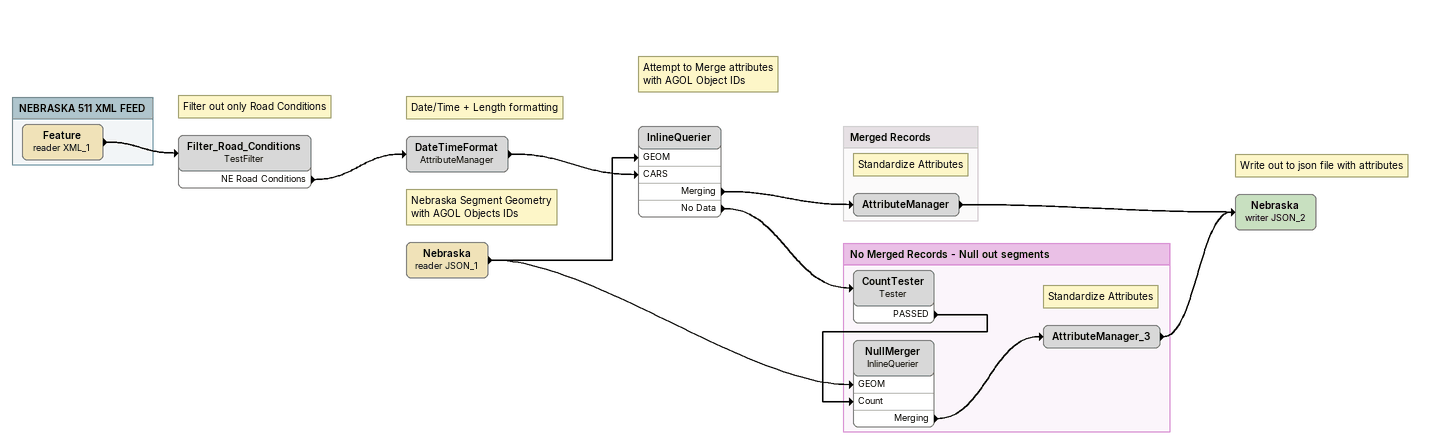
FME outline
Note: Filter out only Road Conditions
Filter_Road_Conditions: TestFilter
    NE Road Conditions -> DateTimeFormat
Note: Date/Time + Length formatting
DateTimeFormat: AttributeManager
    -> InlineQuerier [CARS]
Note: Nebraska Segment Geometry / with AGOL Objects IDs
Nebraska (reader JSON_1)
    -> InlineQuerier [GEOM]
    -> NullMerger [GEOM]
Note: Attempt to Merge attributes / with AGOL Object IDs
InlineQuerier
    Merging -> AttributeManager
    No Data -> CountTester
Note: Write out to json file with attributes
Nebraska (writer JSON_2)

Bookmark: NEBRASKA 511 XML FEED
Feature (reader XML_1)
    -> Filter_Road_Conditions

Bookmark: Merged Records
Note: Standardize Attributes
AttributeManager
    -> Nebraska (writer JSON_2)

Bookmark: No Merged Records - Null out segments
CountTester: Tester
    PASSED -> NullMerger [Count]
NullMerger: InlineQuerier
    Merging -> AttributeManager_3
Note: Standardize Attributes
AttributeManager_3
    -> Nebraska (writer JSON_2)
